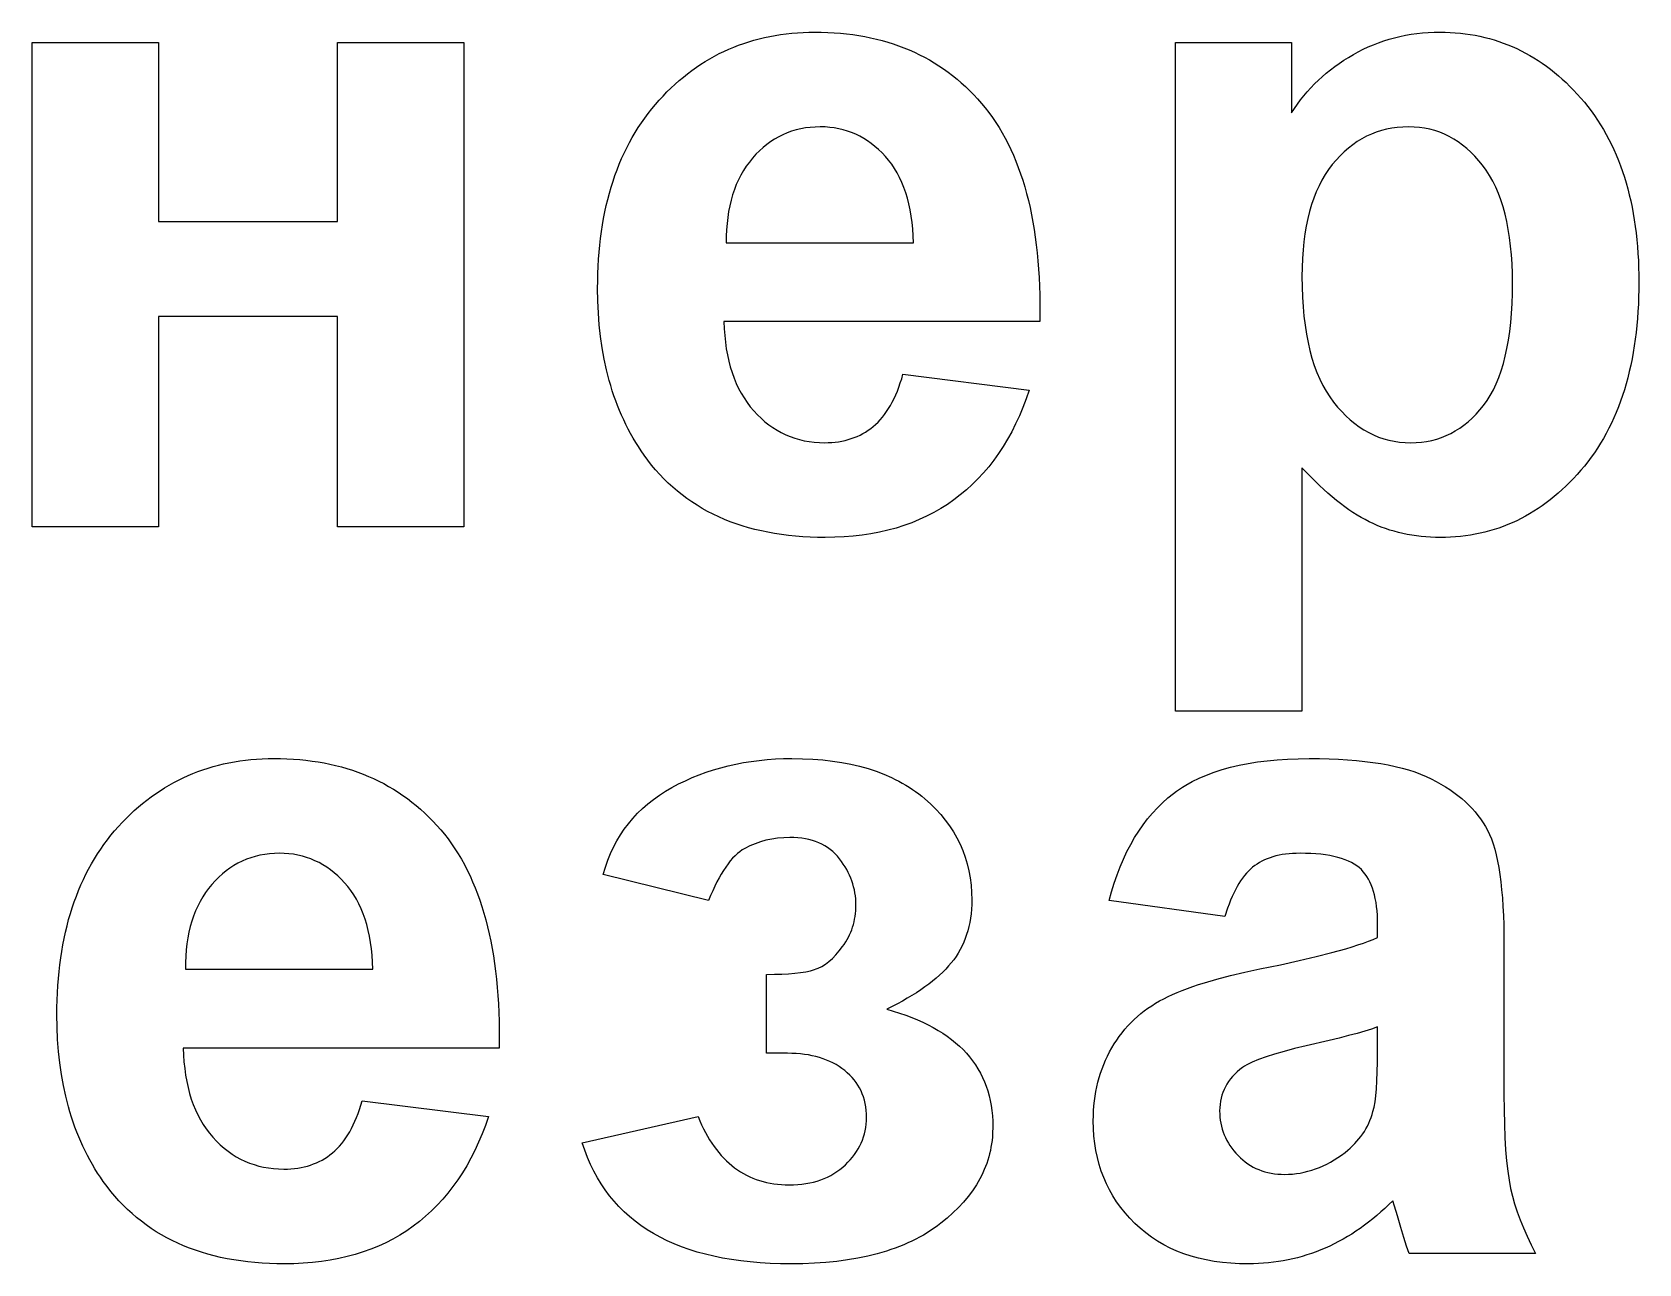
# Model space of a CAD drawing. Header units: metres. Extents: x 0 to 1337, y 0 to 1525.
# Drawn here: x 364.7 to 541.6, y 950.8 to 1086.5 of the extents above; entities that cross this region are included whole.
import ezdxf

# ---------------------------------------------------------------- set-up
doc = ezdxf.new("R2010")
doc.units = ezdxf.units.M
doc.layers.add('Page1', color=7, linetype='CONTINUOUS')

msp = doc.modelspace()

# ---------------------------------------------------------------- linework, layer by layer
at = {"layer": 'Page1'}
for points in [[(460.596069, 1048.789917), (474.509125, 1047.050781), (474.509125, 1047.050781), (474.168884, 1046.07373), (473.804871, 1045.126221), (473.417053, 1044.208374), (473.005493, 1043.320068), (472.570129, 1042.461304), (472.111023, 1041.63208), (471.628113, 1040.83252), (471.121429, 1040.0625), (470.590973, 1039.322144), (470.036743, 1038.611328), (469.45874, 1037.930054), (468.856934, 1037.27832), (468.231384, 1036.65625), (467.582031, 1036.063721), (466.908905, 1035.500854), (466.212006, 1034.967407), (466.212006, 1034.967407), (465.492126, 1034.465088), (464.75, 1033.995117), (463.985657, 1033.557617), (463.199097, 1033.152466), (462.39032, 1032.779785), (461.559326, 1032.439453), (460.706116, 1032.13147), (459.830658, 1031.856079), (458.933014, 1031.612915), (458.013123, 1031.402344), (457.071045, 1031.223999), (456.10672, 1031.078125), (455.120178, 1030.964722), (454.11142, 1030.883667), (453.080444, 1030.835083), (452.027222, 1030.818848), (452.027222, 1030.818848), (451.191681, 1030.827759), (450.369843, 1030.85437), (449.561676, 1030.898682), (448.767212, 1030.960693), (447.98645, 1031.040527), (447.21936, 1031.137939), (446.465973, 1031.253174), (445.726288, 1031.386108), (445.000275, 1031.536865), (444.287964, 1031.7052), (443.589355, 1031.891357), (442.904449, 1032.095215), (442.233215, 1032.316772), (441.575684, 1032.556152), (440.931824, 1032.81311), (440.301697, 1033.087891), (439.685242, 1033.380371), (439.082458, 1033.690674), (438.493408, 1034.018555), (437.91803, 1034.364258), (437.356354, 1034.727661), (436.80835, 1035.108765), (436.274048, 1035.507568), (435.753448, 1035.924194), (435.246552, 1036.358521), (434.753326, 1036.810547), (434.273804, 1037.280273), (433.807983, 1037.767822), (433.355835, 1038.272949), (432.917389, 1038.795898), (432.492645, 1039.336548), (432.081573, 1039.89502), (432.081573, 1039.89502), (431.767273, 1040.352783), (431.462952, 1040.817993), (431.16861, 1041.290649), (430.884216, 1041.770874), (430.609833, 1042.258423), (430.345428, 1042.75354), (430.090973, 1043.256104), (429.846527, 1043.766113), (429.61203, 1044.283569), (429.387543, 1044.808594), (429.173004, 1045.340942), (428.968475, 1045.880859), (428.773895, 1046.428223), (428.589294, 1046.983032), (428.414703, 1047.545288), (428.250061, 1048.115112), (428.095398, 1048.692261), (427.950714, 1049.276978), (427.691284, 1050.46875), (427.471771, 1051.69043), (427.292175, 1052.941895), (427.152496, 1054.223145), (427.052704, 1055.534424), (426.992828, 1056.875488), (426.97287, 1058.24646), (426.97287, 1058.24646), (426.979492, 1059.067871), (426.999359, 1059.878174), (427.03244, 1060.677368), (427.078735, 1061.46521), (427.138306, 1062.241821), (427.21109, 1063.007324), (427.297089, 1063.761597), (427.396332, 1064.504639), (427.50882, 1065.23645), (427.634552, 1065.957153), (427.773499, 1066.666504), (427.925659, 1067.364746), (428.091095, 1068.051758), (428.269714, 1068.727539), (428.461609, 1069.392212), (428.666718, 1070.045532), (428.885071, 1070.687744), (429.116638, 1071.318726), (429.36145, 1071.938477), (429.619507, 1072.546997), (429.890778, 1073.144409), (430.175293, 1073.730591), (430.473053, 1074.305542), (430.784027, 1074.869263), (431.108246, 1075.421753), (431.445679, 1075.963013), (431.796356, 1076.493164), (432.160278, 1077.012085), (432.537415, 1077.519775), (432.927795, 1078.016235), (433.33139, 1078.501465), (433.74823, 1078.975586), (433.74823, 1078.975586), (434.175201, 1079.436768), (434.609131, 1079.883301), (435.050079, 1080.315063), (435.497986, 1080.7323), (435.952881, 1081.134888), (436.414795, 1081.522827), (436.883667, 1081.89624), (437.359558, 1082.254883), (437.842407, 1082.598877), (438.332245, 1082.928345), (438.829071, 1083.243042), (439.332916, 1083.543091), (439.843719, 1083.828613), (440.361511, 1084.099487), (440.886292, 1084.355591), (441.418091, 1084.597168), (441.956848, 1084.824097), (442.502594, 1085.036377), (443.055328, 1085.234009), (443.615051, 1085.416992), (444.181793, 1085.585327), (444.755493, 1085.739136), (445.336182, 1085.878174), (445.923859, 1086.002563), (446.518524, 1086.112427), (447.120178, 1086.20752), (447.728821, 1086.288086), (448.344452, 1086.354004), (448.967072, 1086.405151), (449.59668, 1086.441772), (450.233276, 1086.463745), (450.876862, 1086.471069), (450.876862, 1086.471069), (451.599548, 1086.463379), (452.312622, 1086.44043), (453.016083, 1086.4021), (453.709961, 1086.348511), (454.394226, 1086.279541), (455.068909, 1086.195313), (455.734009, 1086.095703), (456.389496, 1085.980835), (457.03537, 1085.850586), (457.671661, 1085.705078), (458.29837, 1085.544189), (458.915466, 1085.36792), (459.522949, 1085.176514), (460.12085, 1084.969604), (460.709167, 1084.747437), (461.287872, 1084.51001), (461.856995, 1084.257202), (462.416504, 1083.989136), (462.9664, 1083.705688), (463.506714, 1083.406982), (464.037445, 1083.092896), (464.558563, 1082.763428), (465.070068, 1082.418701), (465.572021, 1082.058716), (466.064331, 1081.68335), (466.547058, 1081.292725), (467.020203, 1080.886719), (467.483734, 1080.465332), (467.937683, 1080.028687), (468.382019, 1079.576782), (468.816772, 1079.109497), (469.241913, 1078.626831), (469.241913, 1078.626831), (469.655396, 1078.128418), (470.055145, 1077.61377), (470.441193, 1077.082642), (470.813538, 1076.535278), (471.17215, 1075.97168), (471.517029, 1075.391724), (471.848206, 1074.79541), (472.165649, 1074.182739), (472.46936, 1073.553833), (472.759399, 1072.908691), (473.035675, 1072.247192), (473.298248, 1071.569336), (473.547089, 1070.875122), (473.782227, 1070.164673), (474.003632, 1069.437866), (474.211334, 1068.694824), (474.405304, 1067.935425), (474.585571, 1067.159668), (474.752075, 1066.367676), (474.904907, 1065.559326), (475.044006, 1064.734619), (475.169373, 1063.893677), (475.281036, 1063.036499), (475.378967, 1062.162842), (475.463165, 1061.272949), (475.533661, 1060.366821), (475.590454, 1059.444214), (475.633514, 1058.505371), (475.662842, 1057.550293), (475.678467, 1056.578857), (475.680359, 1055.591064), (475.668518, 1054.587036), (475.668518, 1054.587036), (440.885925, 1054.587036), (440.885925, 1054.587036), (440.91571, 1053.808838), (440.968872, 1053.05249), (441.045349, 1052.317993), (441.145203, 1051.605469), (441.268402, 1050.914917), (441.414978, 1050.246216), (441.584869, 1049.599365), (441.778137, 1048.974487), (441.994751, 1048.37146), (442.234711, 1047.790405), (442.498016, 1047.231201), (442.784698, 1046.693848), (443.094727, 1046.178467), (443.428101, 1045.684937), (443.784821, 1045.213379), (444.164917, 1044.763672), (444.164917, 1044.763672), (444.562683, 1044.338623), (444.972473, 1043.94104), (445.394318, 1043.570801), (445.828186, 1043.228027), (446.274078, 1042.91272), (446.731995, 1042.624756), (447.201935, 1042.364258), (447.683929, 1042.131226), (448.177948, 1041.925537), (448.68399, 1041.747314), (449.202057, 1041.596436), (449.732178, 1041.473022), (450.274292, 1041.377075), (450.828461, 1041.308472), (451.394653, 1041.267334), (451.97287, 1041.253662), (451.97287, 1041.253662), (452.366364, 1041.26062), (452.751923, 1041.281616), (453.129639, 1041.316406), (453.49942, 1041.365234), (453.861359, 1041.427979), (454.215363, 1041.504639), (454.561493, 1041.595215), (454.89975, 1041.699829), (455.230103, 1041.818237), (455.552551, 1041.950684), (455.867126, 1042.097046), (456.173798, 1042.257446), (456.472595, 1042.431641), (456.763489, 1042.619873), (457.046509, 1042.822021), (457.321625, 1043.038086), (457.321625, 1043.038086), (457.588623, 1043.269653), (457.847321, 1043.518311), (458.097717, 1043.784058), (458.339783, 1044.066772), (458.573547, 1044.366577), (458.798981, 1044.68335), (459.016113, 1045.017334), (459.224915, 1045.368286), (459.425415, 1045.736328), (459.617584, 1046.121338), (459.801453, 1046.523438), (459.97702, 1046.942627), (460.144257, 1047.378906), (460.303162, 1047.832153), (460.453766, 1048.30249), (460.596069, 1048.789917)], [(490.619263, 1085.311646), (503.372894, 1085.311646), (503.372894, 1077.585205), (503.372894, 1077.585205), (503.694611, 1078.074097), (504.030304, 1078.551392), (504.379913, 1079.01709), (504.743469, 1079.470947), (505.120972, 1079.913208), (505.51239, 1080.34375), (505.917786, 1080.762695), (506.337097, 1081.169922), (506.770355, 1081.56543), (507.21756, 1081.949341), (507.678711, 1082.321533), (508.153778, 1082.682007), (508.642822, 1083.030884), (509.145782, 1083.368042), (509.662689, 1083.693481), (510.193542, 1084.007324), (510.193542, 1084.007324), (510.734985, 1084.305664), (511.283752, 1084.584717), (511.839783, 1084.844604), (512.403137, 1085.085205), (512.973755, 1085.306519), (513.551636, 1085.508667), (514.136841, 1085.691528), (514.729309, 1085.855103), (515.329102, 1085.999512), (515.936157, 1086.124634), (516.550476, 1086.230469), (517.172119, 1086.317139), (517.801086, 1086.384399), (518.437256, 1086.432617), (519.080811, 1086.461426), (519.731567, 1086.471069), (519.731567, 1086.471069), (520.300659, 1086.463989), (520.864319, 1086.442627), (521.422546, 1086.407227), (521.975403, 1086.357544), (522.522827, 1086.293579), (523.064819, 1086.215576), (523.60144, 1086.123291), (524.132629, 1086.016724), (524.658386, 1085.896118), (525.178772, 1085.76123), (525.693665, 1085.612183), (526.203186, 1085.448853), (526.707336, 1085.271362), (527.206055, 1085.079712), (527.699341, 1084.873901), (528.187195, 1084.653809), (528.669678, 1084.419556), (529.146729, 1084.171143), (529.618347, 1083.908447), (530.084534, 1083.631592), (530.545349, 1083.340576), (531.000732, 1083.035278), (531.450745, 1082.71582), (531.895325, 1082.382202), (532.334473, 1082.034424), (532.768188, 1081.672363), (533.196533, 1081.296143), (533.619446, 1080.905762), (534.036926, 1080.501099), (534.449036, 1080.082275), (534.855652, 1079.649292), (535.256958, 1079.202026), (535.256958, 1079.202026), (535.649292, 1078.742188), (536.029114, 1078.271118), (536.396545, 1077.788818), (536.751526, 1077.29541), (537.093994, 1076.790771), (537.424072, 1076.275024), (537.741638, 1075.748169), (538.046814, 1075.210083), (538.339478, 1074.660767), (538.61969, 1074.100342), (538.887512, 1073.528687), (539.142822, 1072.945923), (539.385681, 1072.351929), (539.616089, 1071.746826), (539.834045, 1071.130493), (540.039551, 1070.503052), (540.232605, 1069.86438), (540.413208, 1069.214478), (540.581299, 1068.553467), (540.737, 1067.881348), (540.880249, 1067.197998), (541.010986, 1066.50354), (541.129333, 1065.797852), (541.235229, 1065.080933), (541.328613, 1064.352905), (541.409546, 1063.61377), (541.478088, 1062.863403), (541.534119, 1062.101807), (541.577698, 1061.329102), (541.608826, 1060.545166), (541.627502, 1059.750122), (541.633728, 1058.943848), (541.633728, 1058.943848), (541.627502, 1058.116333), (541.608765, 1057.300415), (541.577576, 1056.496094), (541.533875, 1055.703369), (541.477722, 1054.922241), (541.409119, 1054.152588), (541.327942, 1053.394653), (541.234375, 1052.648315), (541.128235, 1051.913574), (541.009705, 1051.19043), (540.878662, 1050.478882), (540.735107, 1049.778809), (540.579102, 1049.090454), (540.410583, 1048.413696), (540.229614, 1047.748535), (540.036133, 1047.094971), (539.8302, 1046.453003), (539.611816, 1045.82251), (539.380859, 1045.203735), (539.137512, 1044.596558), (538.881653, 1044.000977), (538.613281, 1043.416992), (538.332458, 1042.844604), (538.039124, 1042.283691), (537.733337, 1041.734497), (537.4151, 1041.196899), (537.084351, 1040.670898), (536.741089, 1040.156494), (536.385376, 1039.653687), (536.017212, 1039.162354), (535.636536, 1038.682739), (535.243347, 1038.214722), (535.243347, 1038.214722), (534.841309, 1037.759766), (534.434021, 1037.319092), (534.021484, 1036.893066), (533.603638, 1036.481323), (533.180542, 1036.084106), (532.752197, 1035.701294), (532.318604, 1035.333008), (531.879761, 1034.979004), (531.435608, 1034.639648), (530.986206, 1034.314575), (530.531555, 1034.004028), (530.071594, 1033.707886), (529.606445, 1033.42627), (529.135986, 1033.158936), (528.660217, 1032.90625), (528.17926, 1032.667847), (527.693054, 1032.44397), (527.201538, 1032.234497), (526.704773, 1032.039551), (526.202698, 1031.858887), (525.695435, 1031.692871), (525.182861, 1031.541138), (524.665039, 1031.403931), (524.141968, 1031.281128), (523.613586, 1031.172852), (523.080017, 1031.078857), (522.541138, 1030.999512), (521.997009, 1030.934448), (521.447571, 1030.883911), (520.892944, 1030.847778), (520.333008, 1030.826172), (519.767822, 1030.818848), (519.767822, 1030.818848), (519.229797, 1030.825684), (518.698181, 1030.845947), (518.172974, 1030.879883), (517.654175, 1030.927246), (517.141785, 1030.988281), (516.635803, 1031.062866), (516.13623, 1031.150879), (515.643005, 1031.252563), (515.15625, 1031.367676), (514.675903, 1031.49646), (514.201904, 1031.638794), (513.734375, 1031.794556), (513.273193, 1031.963989), (512.81842, 1032.146973), (512.370056, 1032.343506), (511.928131, 1032.553467), (511.928131, 1032.553467), (511.487915, 1032.779907), (511.044769, 1033.025757), (510.598694, 1033.290771), (510.149658, 1033.575073), (509.697693, 1033.878662), (509.242798, 1034.201538), (508.784973, 1034.543701), (508.324188, 1034.905151), (507.860474, 1035.285889), (507.393829, 1035.685913), (506.924255, 1036.105225), (506.451752, 1036.543823), (505.976288, 1037.001709), (505.497894, 1037.478882), (504.532288, 1038.490967), (504.532288, 1038.490967), (504.532288, 1011.688477), (490.619263, 1011.688477), (490.619263, 1011.688477), (490.619263, 1085.311646)], [(364.700409, 1085.311646), (378.613464, 1085.311646), (378.613464, 1065.601563), (398.323608, 1065.601563), (398.323608, 1085.311646), (412.236664, 1085.311646), (412.236664, 1031.978271), (398.323608, 1031.978271), (398.323608, 1055.166748), (378.613464, 1055.166748), (378.613464, 1031.978271), (364.700409, 1031.978271), (364.700409, 1031.978271), (364.700409, 1085.311646)], [(461.755493, 1063.282715), (461.72641, 1064.052246), (461.675446, 1064.79834), (461.60257, 1065.520996), (461.507813, 1066.220215), (461.391144, 1066.896118), (461.252563, 1067.548584), (461.092072, 1068.17749), (460.909698, 1068.783081), (460.705414, 1069.365234), (460.479248, 1069.92395), (460.23114, 1070.459351), (459.961151, 1070.971191), (459.669281, 1071.459595), (459.355469, 1071.924683), (459.019775, 1072.366333), (458.662201, 1072.784424), (458.662201, 1072.784424), (458.288666, 1073.178223), (457.905212, 1073.546631), (457.51181, 1073.889526), (457.108459, 1074.207153), (456.69519, 1074.499268), (456.271942, 1074.765991), (455.838776, 1075.007446), (455.39566, 1075.223389), (454.942596, 1075.413818), (454.479614, 1075.578979), (454.006653, 1075.71875), (453.523773, 1075.833008), (453.030945, 1075.921997), (452.528168, 1075.985474), (452.015472, 1076.02356), (451.492798, 1076.036255), (451.492798, 1076.036255), (450.935059, 1076.022827), (450.389587, 1075.982666), (449.856323, 1075.915649), (449.335327, 1075.821777), (448.826538, 1075.70105), (448.330017, 1075.553467), (447.845734, 1075.37915), (447.373688, 1075.178101), (446.91391, 1074.950073), (446.466339, 1074.695313), (446.031036, 1074.413696), (445.607971, 1074.105225), (445.197144, 1073.77002), (444.798553, 1073.407959), (444.412201, 1073.019043), (444.038086, 1072.603271), (444.038086, 1072.603271), (443.680725, 1072.164551), (443.346863, 1071.706665), (443.036499, 1071.229614), (442.749603, 1070.733398), (442.486206, 1070.218018), (442.246307, 1069.68335), (442.029907, 1069.129639), (441.837006, 1068.556641), (441.667603, 1067.964478), (441.521667, 1067.353271), (441.399261, 1066.722778), (441.300323, 1066.07312), (441.224884, 1065.404297), (441.172943, 1064.716187), (441.144501, 1064.009033), (441.139557, 1063.282715), (441.139557, 1063.282715), (461.755493, 1063.282715)], [(504.532288, 1059.559814), (504.545929, 1058.408203), (504.586792, 1057.2948), (504.654907, 1056.219727), (504.750244, 1055.182861), (504.872864, 1054.184204), (505.022705, 1053.223877), (505.199799, 1052.301758), (505.404144, 1051.417847), (505.635712, 1050.572266), (505.894531, 1049.764893), (506.180603, 1048.995728), (506.493927, 1048.264771), (506.834473, 1047.572144), (507.202271, 1046.917847), (507.597321, 1046.301636), (508.019623, 1045.723755), (508.019623, 1045.723755), (508.461487, 1045.182495), (508.915222, 1044.676147), (509.380859, 1044.20459), (509.858398, 1043.768066), (510.347809, 1043.366455), (510.849091, 1042.999756), (511.362305, 1042.668091), (511.88736, 1042.371216), (512.424316, 1042.109253), (512.973206, 1041.882324), (513.533936, 1041.690186), (514.106567, 1041.533081), (514.691101, 1041.410889), (515.287537, 1041.323486), (515.895813, 1041.271118), (516.515991, 1041.253662), (516.515991, 1041.253662), (517.112, 1041.269775), (517.695313, 1041.317871), (518.26593, 1041.398071), (518.823792, 1041.510376), (519.369019, 1041.654785), (519.901489, 1041.831299), (520.421265, 1042.039917), (520.928345, 1042.28064), (521.422729, 1042.553467), (521.904419, 1042.858276), (522.373413, 1043.19519), (522.829712, 1043.564331), (523.273254, 1043.965454), (523.704163, 1044.398682), (524.122314, 1044.864014), (524.527771, 1045.36145), (524.527771, 1045.36145), (524.914429, 1045.895386), (525.276123, 1046.470459), (525.612854, 1047.086426), (525.924683, 1047.743408), (526.211548, 1048.441406), (526.47345, 1049.18042), (526.710449, 1049.960449), (526.922485, 1050.781494), (527.109558, 1051.643555), (527.271729, 1052.546631), (527.408875, 1053.490723), (527.521179, 1054.475708), (527.608459, 1055.501831), (527.670837, 1056.56897), (527.708252, 1057.677002), (527.720703, 1058.826172), (527.720703, 1058.826172), (527.707825, 1059.901123), (527.66925, 1060.940918), (527.60498, 1061.945557), (527.514893, 1062.914917), (527.39917, 1063.849121), (527.25769, 1064.748169), (527.090515, 1065.611938), (526.897583, 1066.440552), (526.678894, 1067.233887), (526.43457, 1067.992065), (526.164429, 1068.714966), (525.868652, 1069.40271), (525.547119, 1070.055298), (525.199829, 1070.672607), (524.826843, 1071.254761), (524.428162, 1071.801636), (524.428162, 1071.801636), (524.010437, 1072.314453), (523.580444, 1072.794189), (523.138184, 1073.240845), (522.683655, 1073.654297), (522.216797, 1074.03479), (521.737732, 1074.382202), (521.246338, 1074.696411), (520.742676, 1074.977661), (520.226746, 1075.225708), (519.698547, 1075.440796), (519.15802, 1075.622803), (518.605286, 1075.771606), (518.040222, 1075.887451), (517.462891, 1075.970093), (516.873291, 1076.019775), (516.271423, 1076.036255), (516.271423, 1076.036255), (515.646301, 1076.02002), (515.034607, 1075.971313), (514.436218, 1075.890137), (513.851257, 1075.776489), (513.279663, 1075.630249), (512.721436, 1075.45166), (512.176575, 1075.240479), (511.645081, 1074.996826), (511.126953, 1074.720825), (510.622223, 1074.412231), (510.130859, 1074.071167), (509.652893, 1073.697632), (509.188263, 1073.291626), (508.73703, 1072.853149), (508.299164, 1072.38208), (507.874695, 1071.878662), (507.874695, 1071.878662), (507.46994, 1071.343384), (507.091309, 1070.776733), (506.7388, 1070.178833), (506.412384, 1069.549683), (506.112091, 1068.88916), (505.837921, 1068.19751), (505.589844, 1067.474487), (505.367889, 1066.720215), (505.172058, 1065.93457), (505.002319, 1065.117798), (504.858704, 1064.269653), (504.741211, 1063.390259), (504.649811, 1062.479492), (504.584534, 1061.537598), (504.545349, 1060.564331), (504.532288, 1059.559814)], [(401.048248, 968.789917), (414.961273, 967.050781), (414.961273, 967.050781), (414.621033, 966.07373), (414.257019, 965.126221), (413.869232, 964.208313), (413.457672, 963.320007), (413.022308, 962.461304), (412.563202, 961.632141), (412.080292, 960.832581), (411.573608, 960.062561), (411.043152, 959.322144), (410.488922, 958.611267), (409.910889, 957.930054), (409.309113, 957.278381), (408.683533, 956.65625), (408.03421, 956.063721), (407.361084, 955.500793), (406.664185, 954.967468), (406.664185, 954.967468), (405.944275, 954.465088), (405.202179, 953.995117), (404.437836, 953.557556), (403.651276, 953.152466), (402.842499, 952.779724), (402.011505, 952.439392), (401.158295, 952.131531), (400.282837, 951.856018), (399.385193, 951.612976), (398.465302, 951.402283), (397.523193, 951.223999), (396.558899, 951.078186), (395.572357, 950.964722), (394.563599, 950.883728), (393.532593, 950.835083), (392.479401, 950.818909), (392.479401, 950.818909), (391.64386, 950.827759), (390.822021, 950.85437), (390.013855, 950.898682), (389.219391, 950.960693), (388.438599, 951.040466), (387.671539, 951.138), (386.918152, 951.253174), (386.178467, 951.386169), (385.452454, 951.536804), (384.740143, 951.7052), (384.041534, 951.891357), (383.356598, 952.095215), (382.685394, 952.316772), (382.027863, 952.556091), (381.384003, 952.813171), (380.753845, 953.087891), (380.13739, 953.380432), (379.534637, 953.690613), (378.945587, 954.018555), (378.370209, 954.364258), (377.808502, 954.727661), (377.260529, 955.108765), (376.726227, 955.507629), (376.205627, 955.924194), (375.69873, 956.358521), (375.205505, 956.810547), (374.725983, 957.280273), (374.260132, 957.767761), (373.808014, 958.27301), (373.369568, 958.795898), (372.944824, 959.336609), (372.533752, 959.894958), (372.533752, 959.894958), (372.219452, 960.352722), (371.915131, 960.817993), (371.620758, 961.290649), (371.336395, 961.770813), (371.062012, 962.258484), (370.797607, 962.75354), (370.543152, 963.256104), (370.298706, 963.766113), (370.064209, 964.28363), (369.839722, 964.808594), (369.625183, 965.341003), (369.420654, 965.880859), (369.226074, 966.428223), (369.041473, 966.983032), (368.866852, 967.545349), (368.70224, 968.115112), (368.547577, 968.692322), (368.402893, 969.276978), (368.143463, 970.46875), (367.92395, 971.690369), (367.744354, 972.941833), (367.604645, 974.223206), (367.504883, 975.534424), (367.445007, 976.875488), (367.425049, 978.246399), (367.425049, 978.246399), (367.431671, 979.067932), (367.451508, 979.878235), (367.484619, 980.677307), (367.530914, 981.46521), (367.590454, 982.241882), (367.663239, 983.007324), (367.749268, 983.761597), (367.848511, 984.504639), (367.960999, 985.23645), (368.0867, 985.957092), (368.225647, 986.666565), (368.377838, 987.364746), (368.543243, 988.051758), (368.721893, 988.7276), (368.913788, 989.392151), (369.118896, 990.045593), (369.33725, 990.687744), (369.568817, 991.318726), (369.813629, 991.938477), (370.071686, 992.547058), (370.342957, 993.144409), (370.627472, 993.73053), (370.925232, 994.305481), (371.236206, 994.869202), (371.560394, 995.421753), (371.897858, 995.963074), (372.248535, 996.493164), (372.612427, 997.012085), (372.989594, 997.519775), (373.379974, 998.016235), (373.783569, 998.501526), (374.200409, 998.975586), (374.200409, 998.975586), (374.62738, 999.436768), (375.06131, 999.88324), (375.502258, 1000.315125), (375.950165, 1000.732361), (376.40506, 1001.134949), (376.866974, 1001.522888), (377.335846, 1001.896179), (377.811707, 1002.254883), (378.294586, 1002.598877), (378.784424, 1002.928284), (379.28125, 1003.243042), (379.785095, 1003.543152), (380.295898, 1003.828613), (380.81369, 1004.099426), (381.33847, 1004.355652), (381.870239, 1004.597229), (382.409027, 1004.824097), (382.954773, 1005.036377), (383.507507, 1005.234009), (384.06723, 1005.416992), (384.633942, 1005.585388), (385.207642, 1005.739075), (385.788361, 1005.878174), (386.376038, 1006.002625), (386.970703, 1006.112427), (387.572357, 1006.207581), (388.181, 1006.288086), (388.796631, 1006.353943), (389.41925, 1006.405212), (390.048859, 1006.441772), (390.685455, 1006.463745), (391.329041, 1006.471069), (391.329041, 1006.471069), (392.051697, 1006.463379), (392.764771, 1006.44043), (393.468262, 1006.4021), (394.16214, 1006.348511), (394.846405, 1006.279541), (395.521088, 1006.195313), (396.186188, 1006.095703), (396.841675, 1005.980774), (397.487549, 1005.850586), (398.12384, 1005.705017), (398.750549, 1005.544189), (399.367645, 1005.367981), (399.975128, 1005.176453), (400.573029, 1004.969666), (401.161346, 1004.747498), (401.740051, 1004.51001), (402.309143, 1004.257202), (402.868652, 1003.989136), (403.418579, 1003.705688), (403.958893, 1003.406921), (404.489624, 1003.092834), (405.010742, 1002.763428), (405.522247, 1002.418762), (406.02417, 1002.058716), (406.51651, 1001.68335), (406.999237, 1001.292664), (407.472382, 1000.886658), (407.935913, 1000.465332), (408.389862, 1000.028687), (408.834198, 999.576721), (409.268921, 999.109436), (409.694092, 998.626892), (409.694092, 998.626892), (410.107574, 998.128418), (410.507324, 997.613708), (410.893372, 997.082703), (411.265717, 996.535339), (411.624329, 995.97168), (411.969208, 995.391663), (412.300385, 994.79541), (412.617828, 994.1828), (412.921539, 993.553894), (413.211548, 992.908691), (413.487854, 992.247131), (413.750427, 991.569275), (413.999268, 990.875122), (414.234406, 990.164673), (414.455811, 989.437866), (414.663513, 988.694824), (414.857483, 987.935425), (415.03772, 987.159668), (415.204254, 986.367676), (415.357086, 985.559326), (415.496185, 984.73468), (415.621552, 983.893738), (415.733215, 983.036438), (415.831146, 982.162842), (415.915344, 981.272949), (415.98584, 980.36676), (416.042633, 979.444275), (416.085693, 978.505432), (416.115021, 977.550293), (416.130646, 976.578857), (416.132538, 975.591064), (416.120697, 974.587036), (416.120697, 974.587036), (381.338104, 974.587036), (381.338104, 974.587036), (381.367889, 973.808777), (381.421021, 973.05249), (381.497528, 972.318054), (381.597382, 971.60553), (381.720581, 970.914917), (381.867126, 970.246216), (382.037048, 969.599365), (382.230316, 968.974487), (382.44693, 968.37146), (382.68689, 967.790344), (382.950195, 967.23114), (383.236877, 966.693848), (383.546906, 966.178406), (383.88028, 965.684937), (384.237, 965.213318), (384.617096, 964.763611), (384.617096, 964.763611), (385.014862, 964.338623), (385.424652, 963.940979), (385.846497, 963.570801), (386.280365, 963.228027), (386.726257, 962.912659), (387.184174, 962.624756), (387.654114, 962.364258), (388.136108, 962.131165), (388.630127, 961.925476), (389.136169, 961.747253), (389.654236, 961.596436), (390.184326, 961.473022), (390.726471, 961.377075), (391.28064, 961.308533), (391.846832, 961.267395), (392.425049, 961.253662), (392.425049, 961.253662), (392.818542, 961.26062), (393.204102, 961.281555), (393.581818, 961.316406), (393.951599, 961.365173), (394.313507, 961.427917), (394.667542, 961.504639), (395.013672, 961.595215), (395.351898, 961.699768), (395.682251, 961.818298), (396.00473, 961.950745), (396.319305, 962.097107), (396.625977, 962.257385), (396.924774, 962.431702), (397.215668, 962.619873), (397.498657, 962.822021), (397.773773, 963.038086), (397.773773, 963.038086), (398.040802, 963.269653), (398.2995, 963.518311), (398.549896, 963.783997), (398.791962, 964.066711), (399.025726, 964.366516), (399.25116, 964.683411), (399.468292, 965.017273), (399.677094, 965.368286), (399.877594, 965.736267), (400.069763, 966.121338), (400.253632, 966.523499), (400.429199, 966.942627), (400.596436, 967.378906), (400.755341, 967.832153), (400.905945, 968.30249), (401.048248, 968.789917)], [(445.564178, 974.007324), (445.564178, 982.702942), (445.564178, 982.702942), (446.441193, 982.71106), (447.256042, 982.735474), (448.008789, 982.776184), (448.699371, 982.83313), (449.32785, 982.906372), (449.894165, 982.995911), (450.398376, 983.101685), (450.840454, 983.223755), (450.840454, 983.223755), (451.045258, 983.294739), (451.248688, 983.377258), (451.651428, 983.577332), (452.048645, 983.823975), (452.440308, 984.117126), (452.826477, 984.456848), (453.207123, 984.843201), (453.582245, 985.276062), (453.951874, 985.755493), (453.951874, 985.755493), (454.129547, 986.009094), (454.295776, 986.267151), (454.450562, 986.529602), (454.593842, 986.79657), (454.725677, 987.067993), (454.846069, 987.343872), (454.954956, 987.624207), (455.052399, 987.908997), (455.138397, 988.198303), (455.212921, 988.492004), (455.27597, 988.790161), (455.327545, 989.092773), (455.367676, 989.399841), (455.396332, 989.711426), (455.413513, 990.027405), (455.41925, 990.3479), (455.41925, 990.3479), (455.41217, 990.69043), (455.390869, 991.029785), (455.355408, 991.365845), (455.305756, 991.698669), (455.241913, 992.028198), (455.163879, 992.354492), (455.071655, 992.677551), (454.96524, 992.997314), (454.844635, 993.313843), (454.709839, 993.627136), (454.560852, 993.937195), (454.397675, 994.243958), (454.220337, 994.547424), (454.028778, 994.847717), (453.823059, 995.144714), (453.603149, 995.438477), (453.603149, 995.438477), (453.368988, 995.721436), (453.120575, 995.986206), (452.85791, 996.232666), (452.580994, 996.460876), (452.289825, 996.670837), (451.984375, 996.862549), (451.664673, 997.036011), (451.330719, 997.191162), (450.982483, 997.328125), (450.620026, 997.446777), (450.243286, 997.54718), (449.852295, 997.629333), (449.447021, 997.693237), (449.027527, 997.738892), (448.59375, 997.766296), (448.145721, 997.775391), (448.145721, 997.775391), (447.459717, 997.756531), (446.792114, 997.699829), (446.142914, 997.605347), (445.512115, 997.473083), (444.899689, 997.30304), (444.305695, 997.095215), (443.730103, 996.849609), (443.172882, 996.566162), (443.172882, 996.566162), (442.900421, 996.402039), (442.631104, 996.211853), (442.364868, 995.995667), (442.101776, 995.753479), (441.841797, 995.485352), (441.5849, 995.191162), (441.331146, 994.870911), (441.080475, 994.524719), (440.832947, 994.152527), (440.588531, 993.754333), (440.347229, 993.330078), (440.109009, 992.879883), (439.873932, 992.403625), (439.641968, 991.901367), (439.413116, 991.373169), (439.187378, 990.818909), (439.187378, 990.818909), (427.59317, 993.717468), (427.59317, 993.717468), (427.829712, 994.502075), (428.097717, 995.261841), (428.397247, 995.996643), (428.728241, 996.706604), (429.090729, 997.391602), (429.484741, 998.051697), (429.910217, 998.68689), (430.367188, 999.29718), (430.855621, 999.882507), (431.37558, 1000.442993), (431.927032, 1000.978516), (432.509949, 1001.489197), (433.124359, 1001.974915), (433.770294, 1002.43573), (434.447693, 1002.871643), (435.156586, 1003.282654), (435.156586, 1003.282654), (435.887543, 1003.668762), (436.631195, 1004.029968), (437.387482, 1004.366211), (438.156464, 1004.677612), (438.93811, 1004.96405), (439.732422, 1005.225586), (440.539368, 1005.462219), (441.359009, 1005.67395), (442.191315, 1005.860779), (443.036316, 1006.022705), (443.893951, 1006.159729), (444.764252, 1006.27179), (445.647217, 1006.358948), (446.542877, 1006.421265), (447.451172, 1006.458618), (448.372162, 1006.471069), (448.372162, 1006.471069), (449.535339, 1006.453735), (450.665253, 1006.401794), (451.761902, 1006.315186), (452.825287, 1006.19397), (453.855408, 1006.038086), (454.852295, 1005.847534), (455.815887, 1005.622375), (456.746246, 1005.36261), (457.643341, 1005.068176), (458.507172, 1004.739075), (459.337738, 1004.375366), (459.74057, 1004.180542), (460.135071, 1003.97699), (460.52124, 1003.764832), (460.899109, 1003.544006), (461.268677, 1003.314514), (461.629913, 1003.076355), (461.982849, 1002.82959), (462.327454, 1002.574097), (462.663727, 1002.309998), (462.99173, 1002.03717), (462.99173, 1002.03717), (463.619141, 1001.474121), (464.206055, 1000.89325), (464.752502, 1000.294739), (465.258484, 999.678467), (465.723969, 999.044434), (466.148987, 998.3927), (466.533539, 997.723267), (466.877594, 997.036072), (467.181183, 996.331116), (467.444275, 995.608521), (467.666901, 994.868164), (467.84906, 994.110046), (467.990723, 993.334229), (468.091919, 992.54071), (468.152649, 991.729431), (468.172882, 990.900391), (468.172882, 990.900391), (468.164063, 990.382935), (468.137634, 989.876709), (468.093597, 989.381775), (468.031921, 988.89801), (467.952637, 988.425598), (467.855713, 987.964355), (467.74118, 987.514404), (467.609009, 987.075684), (467.459259, 986.648254), (467.29184, 986.231995), (467.106842, 985.827087), (466.904205, 985.43335), (466.683929, 985.050903), (466.446075, 984.679688), (466.190552, 984.319763), (465.91745, 983.971069), (465.91745, 983.971069), (465.625366, 983.629456), (465.312958, 983.29071), (464.980255, 982.954895), (464.627258, 982.622009), (464.253937, 982.291992), (463.860291, 981.964844), (463.44635, 981.640686), (463.012115, 981.319336), (462.557526, 981.000916), (462.082672, 980.685425), (461.587494, 980.372803), (461.071991, 980.06311), (460.536194, 979.756287), (459.980103, 979.452393), (459.403656, 979.151428), (458.806946, 978.853333), (458.806946, 978.853333), (459.529053, 978.647583), (460.228058, 978.429016), (460.9039, 978.19751), (461.55661, 977.953186), (462.186157, 977.695923), (462.792603, 977.425842), (463.375885, 977.142822), (463.936005, 976.846985), (464.473022, 976.538208), (464.986877, 976.216614), (465.4776, 975.88208), (465.94519, 975.534729), (466.389618, 975.174438), (466.810944, 974.80127), (467.209106, 974.415283), (467.584106, 974.016357), (467.584106, 974.016357), (467.936218, 973.604797), (468.265594, 973.180786), (468.572235, 972.744263), (468.856201, 972.295349), (469.117432, 971.833923), (469.355927, 971.360107), (469.571747, 970.873779), (469.764832, 970.375061), (469.935181, 969.863831), (470.082825, 969.340149), (470.207764, 968.804077), (470.309998, 968.255493), (470.389496, 967.694458), (470.446289, 967.120972), (470.480377, 966.535034), (470.49173, 965.936646), (470.49173, 965.936646), (470.46933, 965.170044), (470.441315, 964.791809), (470.40213, 964.41687), (470.351746, 964.045349), (470.290161, 963.677185), (470.217346, 963.312378), (470.133362, 962.950928), (470.038177, 962.592834), (469.931793, 962.238098), (469.814209, 961.886719), (469.685425, 961.538696), (469.545441, 961.194092), (469.394257, 960.852783), (469.231873, 960.514893), (469.058289, 960.180298), (468.873535, 959.849121), (468.677551, 959.52124), (468.251984, 958.875671), (467.781647, 958.24353), (467.26651, 957.624817), (466.706573, 957.019592), (466.101868, 956.427734), (465.452332, 955.849365), (464.758026, 955.284485), (464.758026, 955.284485), (464.394745, 955.009705), (464.021637, 954.743713), (463.638702, 954.48645), (463.245911, 954.237854), (462.843292, 953.997986), (462.430847, 953.766846), (462.008545, 953.544495), (461.576416, 953.330811), (461.13446, 953.125793), (460.682648, 952.929565), (460.221008, 952.742065), (459.749542, 952.563232), (459.268219, 952.393188), (458.777069, 952.231812), (457.765259, 951.935303), (456.714111, 951.673645), (455.623627, 951.446838), (454.493774, 951.255005), (453.324615, 951.097961), (452.116058, 950.975891), (450.868195, 950.888672), (449.580963, 950.836365), (448.254395, 950.818909), (448.254395, 950.818909), (447.095062, 950.831909), (445.964172, 950.870972), (444.861786, 950.936096), (443.787842, 951.027222), (442.74234, 951.144409), (441.725342, 951.287659), (440.736786, 951.456909), (439.776703, 951.652222), (438.845093, 951.873596), (437.941925, 952.120972), (437.067261, 952.394409), (436.221039, 952.693909), (435.403259, 953.019409), (434.613983, 953.370972), (433.853149, 953.748596), (433.120789, 954.152222), (432.416901, 954.581909), (431.741486, 955.037659), (431.094513, 955.519409), (430.476013, 956.027222), (429.885986, 956.561096), (429.324402, 957.120972), (428.791321, 957.706909), (428.286682, 958.318909), (427.810486, 958.956909), (427.362793, 959.620972), (426.943542, 960.311096), (426.552765, 961.027222), (426.19046, 961.769409), (425.856628, 962.537659), (425.551239, 963.331909), (425.274323, 964.152222), (425.274323, 964.152222), (438.027954, 967.050781), (438.027954, 967.050781), (438.221466, 966.587097), (438.42276, 966.138184), (438.631775, 965.703979), (438.848541, 965.284485), (439.073059, 964.8797), (439.305328, 964.489624), (439.545349, 964.114319), (439.793121, 963.753662), (440.048645, 963.407776), (440.31192, 963.076599), (440.582916, 962.760132), (440.861694, 962.458374), (441.148193, 962.171387), (441.442444, 961.899048), (441.744476, 961.641479), (442.05423, 961.398621), (442.371735, 961.170471), (442.696991, 960.957031), (443.029999, 960.758301), (443.370728, 960.574341), (443.719238, 960.405029), (444.0755, 960.250488), (444.439484, 960.110657), (444.811249, 959.985535), (445.190735, 959.875183), (445.577972, 959.77948), (445.972992, 959.698547), (446.375732, 959.632324), (446.786224, 959.580811), (447.204468, 959.544006), (447.630432, 959.521912), (448.064178, 959.514526), (448.064178, 959.514526), (448.541626, 959.523193), (449.006989, 959.549072), (449.460297, 959.592224), (449.90155, 959.652649), (450.330719, 959.730408), (450.747833, 959.825317), (451.152863, 959.937561), (451.545837, 960.067078), (451.926758, 960.213867), (452.295593, 960.377869), (452.652374, 960.559204), (452.997101, 960.757751), (453.329742, 960.973572), (453.65033, 961.206665), (453.958862, 961.457031), (454.25531, 961.72467), (454.25531, 961.72467), (454.536652, 962.004028), (454.799835, 962.289368), (455.044891, 962.580872), (455.27179, 962.878479), (455.48053, 963.182129), (455.671112, 963.491821), (455.843536, 963.807678), (455.997833, 964.129578), (456.133972, 964.457581), (456.251953, 964.791687), (456.351776, 965.131836), (456.433472, 965.478088), (456.497009, 965.830444), (456.542389, 966.188843), (456.569611, 966.553345), (456.578674, 966.92395), (456.578674, 966.92395), (456.569305, 967.330627), (456.541168, 967.726318), (456.494293, 968.111023), (456.42865, 968.484741), (456.344269, 968.847534), (456.241119, 969.199341), (456.119232, 969.540222), (455.978577, 969.870056), (455.819183, 970.188965), (455.641022, 970.496887), (455.444122, 970.793884), (455.228485, 971.079895), (454.994049, 971.354919), (454.740906, 971.618958), (454.468994, 971.87207), (454.178314, 972.114197), (454.178314, 972.114197), (453.872467, 972.343445), (453.555023, 972.557861), (453.225952, 972.757568), (452.885284, 972.942444), (452.53302, 973.112488), (452.169159, 973.267822), (451.793671, 973.408325), (451.406586, 973.533997), (451.007874, 973.644958), (450.597595, 973.741089), (450.17569, 973.822449), (449.742188, 973.888977), (449.297058, 973.940735), (448.840332, 973.977722), (448.372009, 973.999878), (447.89209, 974.007324), (447.89209, 974.007324), (445.564178, 974.007324)], [(496.051147, 989.079773), (483.297516, 990.818909), (483.297516, 990.818909), (483.567261, 991.800232), (483.860168, 992.749146), (484.17627, 993.66571), (484.515533, 994.549927), (484.87796, 995.401733), (485.26358, 996.221191), (485.672394, 997.00824), (486.10437, 997.762939), (486.559509, 998.485291), (487.037811, 999.175232), (487.539307, 999.832825), (488.063995, 1000.458008), (488.611847, 1001.050781), (489.182861, 1001.611267), (489.777069, 1002.139343), (490.39444, 1002.63501), (490.39444, 1002.63501), (490.713684, 1002.871033), (491.04248, 1003.099548), (491.380829, 1003.320557), (491.728729, 1003.534119), (492.453125, 1003.93866), (493.215729, 1004.313293), (494.016479, 1004.657959), (494.855408, 1004.972595), (495.732544, 1005.257324), (496.647827, 1005.512024), (497.601318, 1005.736816), (498.592957, 1005.931641), (499.622803, 1006.096436), (500.690796, 1006.231323), (501.796997, 1006.336182), (502.941345, 1006.411133), (504.123901, 1006.456055), (505.344635, 1006.471069), (505.344635, 1006.471069), (506.453217, 1006.462341), (507.525879, 1006.436157), (508.562592, 1006.392578), (509.563385, 1006.331543), (510.528198, 1006.252991), (511.457062, 1006.157104), (512.349976, 1006.043701), (513.206909, 1005.912842), (514.027954, 1005.764587), (514.813049, 1005.598877), (515.562134, 1005.41571), (516.27533, 1005.215149), (516.952576, 1004.99707), (517.593811, 1004.761597), (518.199158, 1004.508667), (518.768555, 1004.238281), (518.768555, 1004.238281), (519.309753, 1003.954468), (519.830505, 1003.661255), (520.330872, 1003.358643), (520.810852, 1003.04657), (521.270386, 1002.725159), (521.709473, 1002.394287), (522.128174, 1002.054016), (522.526489, 1001.704285), (522.904358, 1001.345215), (523.26178, 1000.976685), (523.598816, 1000.598755), (523.915466, 1000.211426), (524.21167, 999.814697), (524.487427, 999.408508), (524.742798, 998.992981), (524.977783, 998.567993), (524.977783, 998.567993), (525.195496, 998.115845), (525.39917, 997.618835), (525.588806, 997.076843), (525.764404, 996.490051), (525.925964, 995.858276), (526.073425, 995.181641), (526.206909, 994.460083), (526.326294, 993.693665), (526.431641, 992.882324), (526.522949, 992.026062), (526.60022, 991.124939), (526.663391, 990.178894), (526.712585, 989.187927), (526.747681, 988.1521), (526.768738, 987.07135), (526.775757, 985.945679), (526.775757, 985.945679), (526.775757, 969.487366), (526.775757, 969.487366), (526.787231, 967.789917), (526.821655, 966.20752), (526.878967, 964.740234), (526.959229, 963.387939), (527.062378, 962.150757), (527.188477, 961.028625), (527.337524, 960.021606), (527.50946, 959.129578), (527.50946, 959.129578), (527.71283, 958.287659), (527.956177, 957.430908), (528.23938, 956.559326), (528.562439, 955.672852), (528.925476, 954.771484), (529.32843, 953.855286), (529.771301, 952.924255), (530.254028, 951.978333), (530.254028, 951.978333), (516.341003, 951.978333), (516.341003, 951.978333), (516.059082, 952.760681), (515.747681, 953.712891), (515.406921, 954.834961), (515.036621, 956.126892), (515.036621, 956.126892), (514.742249, 957.164001), (514.547546, 957.775391), (514.547546, 957.775391), (514.11084, 957.347412), (513.670288, 956.933044), (513.225952, 956.532227), (512.777832, 956.144958), (512.325867, 955.771362), (511.870026, 955.411255), (511.410431, 955.064819), (510.94696, 954.731934), (510.479706, 954.412659), (510.008636, 954.106934), (509.533722, 953.814819), (509.054993, 953.536255), (508.572449, 953.271362), (508.08606, 953.019958), (507.595886, 952.782227), (507.101868, 952.558044), (507.101868, 952.558044), (506.603851, 952.347412), (506.101654, 952.150391), (505.595306, 951.96698), (505.084778, 951.79718), (504.570068, 951.64093), (504.051178, 951.49823), (503.528107, 951.369141), (503.000885, 951.253662), (502.469452, 951.151794), (501.933868, 951.063477), (501.394104, 950.988708), (500.850159, 950.927612), (500.302063, 950.880005), (499.749756, 950.846069), (499.193298, 950.825684), (498.63266, 950.818909), (498.63266, 950.818909), (497.653961, 950.836304), (496.701538, 950.888611), (495.775421, 950.975708), (494.87558, 951.097717), (494.002045, 951.254517), (493.154785, 951.446228), (492.333832, 951.672791), (491.539154, 951.934143), (490.770752, 952.230408), (490.028656, 952.561462), (489.312836, 952.927429), (488.623322, 953.328247), (487.960083, 953.763855), (487.323151, 954.234375), (486.712494, 954.739746), (486.128143, 955.279968), (486.128143, 955.279968), (485.574768, 955.846802), (485.057098, 956.432068), (484.575134, 957.035767), (484.128876, 957.657959), (483.718292, 958.298523), (483.343445, 958.957581), (483.004272, 959.63501), (482.700836, 960.330872), (482.433075, 961.045227), (482.201019, 961.777954), (482.004639, 962.529175), (481.843994, 963.298767), (481.719055, 964.086853), (481.629791, 964.893372), (481.576233, 965.718262), (481.55838, 966.561646), (481.55838, 966.561646), (481.566345, 967.121704), (481.59024, 967.674072), (481.630035, 968.218811), (481.68576, 968.75592), (481.757416, 969.2854), (481.845001, 969.807251), (481.948486, 970.321411), (482.067902, 970.827942), (482.203247, 971.326843), (482.354492, 971.818115), (482.521667, 972.301697), (482.704773, 972.777649), (482.903809, 973.246033), (483.118774, 973.706665), (483.34964, 974.159729), (483.596436, 974.605103), (483.596436, 974.605103), (483.857605, 975.040222), (484.131561, 975.462463), (484.418335, 975.871765), (484.717926, 976.268127), (485.030304, 976.65155), (485.35553, 977.022095), (485.693542, 977.379761), (486.044342, 977.724487), (486.40799, 978.056274), (486.784424, 978.375122), (487.173645, 978.681152), (487.575714, 978.974182), (487.99057, 979.254333), (488.418243, 979.521545), (488.858734, 979.775879), (489.312012, 980.017273), (489.312012, 980.017273), (489.784363, 980.250366), (490.282074, 980.479736), (490.805084, 980.705383), (491.353455, 980.927307), (491.927155, 981.145508), (492.526184, 981.360046), (493.150543, 981.570801), (493.800232, 981.777893), (495.175629, 982.180908), (496.652374, 982.569092), (498.230438, 982.942322), (499.909851, 983.300781), (499.909851, 983.300781), (502.157074, 983.761047), (504.224823, 984.213379), (506.113129, 984.657776), (507.82196, 985.094238), (509.351349, 985.522827), (510.048737, 985.734131), (510.701263, 985.94342), (511.308929, 986.150757), (511.871735, 986.35614), (512.389648, 986.559509), (512.862732, 986.760925), (512.862732, 986.760925), (512.862732, 988.219238), (512.862732, 988.219238), (512.855774, 988.737427), (512.834778, 989.236633), (512.799866, 989.71698), (512.750916, 990.178345), (512.688049, 990.620789), (512.611145, 991.04425), (512.520325, 991.448853), (512.415527, 991.834534), (512.296692, 992.201233), (512.16394, 992.549011), (512.017151, 992.87793), (511.856445, 993.187805), (511.681763, 993.478821), (511.493073, 993.750916), (511.290405, 994.004089), (511.073792, 994.238281), (511.073792, 994.238281), (510.837769, 994.455994), (510.576935, 994.659668), (510.291321, 994.849304), (509.980896, 995.024902), (509.64566, 995.186462), (509.285614, 995.333923), (508.900787, 995.467407), (508.491119, 995.586792), (508.056671, 995.692139), (507.597443, 995.783447), (507.113373, 995.860718), (506.604523, 995.923889), (506.070862, 995.973083), (505.51239, 996.008179), (504.929138, 996.029236), (504.321075, 996.036255), (504.321075, 996.036255), (503.907898, 996.030273), (503.506195, 996.012146), (503.116028, 995.981995), (502.737335, 995.939758), (502.370148, 995.885437), (502.014465, 995.819092), (501.670288, 995.740662), (501.337585, 995.650208), (501.016418, 995.547607), (500.706726, 995.432983), (500.408539, 995.306335), (500.121857, 995.167542), (499.846649, 995.016724), (499.582977, 994.853882), (499.33078, 994.678894), (499.090088, 994.491882), (499.090088, 994.491882), (498.857971, 994.289795), (498.63147, 994.069519), (498.410583, 993.831055), (498.195343, 993.574524), (497.985718, 993.299744), (497.781708, 993.006897), (497.583344, 992.695862), (497.390594, 992.366699), (497.203461, 992.019348), (497.021973, 991.65387), (496.8461, 991.270203), (496.675873, 990.868408), (496.51123, 990.448486), (496.352234, 990.010376), (496.051147, 989.079773)], [(402.207672, 983.282654), (402.178589, 984.052185), (402.127625, 984.79834), (402.054749, 985.520996), (401.959991, 986.220276), (401.843323, 986.896118), (401.704742, 987.548523), (401.54425, 988.177551), (401.361877, 988.783142), (401.157593, 989.365295), (400.931396, 989.924011), (400.683319, 990.45929), (400.41333, 990.971191), (400.12146, 991.459656), (399.807648, 991.924683), (399.471954, 992.366272), (399.11438, 992.784485), (399.11438, 992.784485), (398.740845, 993.178223), (398.357391, 993.546631), (397.963989, 993.889587), (397.560638, 994.207153), (397.147339, 994.499268), (396.724121, 994.766052), (396.290955, 995.007385), (395.847839, 995.223328), (395.394775, 995.413879), (394.931763, 995.578979), (394.458832, 995.71875), (393.975952, 995.833069), (393.483124, 995.921936), (392.980347, 995.985474), (392.467651, 996.02356), (391.944977, 996.036255), (391.944977, 996.036255), (391.387238, 996.022888), (390.841736, 995.982666), (390.308502, 995.915588), (389.787476, 995.821716), (389.278717, 995.70105), (388.782196, 995.553528), (388.297913, 995.379211), (387.825867, 995.17804), (387.366058, 994.950073), (386.918518, 994.695251), (386.483215, 994.413696), (386.06012, 994.105225), (385.649292, 993.769958), (385.250732, 993.407898), (384.86438, 993.019043), (384.490265, 992.603333), (384.490265, 992.603333), (384.132904, 992.164612), (383.799042, 991.706726), (383.488647, 991.229675), (383.201782, 990.733398), (382.938385, 990.218018), (382.698486, 989.683411), (382.482086, 989.129639), (382.289185, 988.556641), (382.119781, 987.964539), (381.973846, 987.35321), (381.85144, 986.722717), (381.752502, 986.073059), (381.677063, 985.404236), (381.625122, 984.716248), (381.59668, 984.009033), (381.591736, 983.282654), (381.591736, 983.282654), (402.207672, 983.282654)], [(512.862732, 976.905823), (512.197205, 976.683167), (511.441498, 976.449829), (510.595612, 976.205933), (509.659607, 975.951355), (508.633453, 975.686218), (507.51712, 975.410461), (505.014008, 974.827026), (505.014008, 974.827026), (503.730377, 974.525513), (502.562988, 974.225525), (501.511749, 973.927124), (500.576721, 973.630249), (499.757904, 973.334961), (499.055267, 973.041199), (498.747528, 972.894897), (498.468842, 972.749023), (498.219208, 972.603516), (497.998596, 972.458374), (497.998596, 972.458374), (497.692566, 972.218933), (497.406311, 971.971497), (497.139771, 971.716187), (496.892975, 971.452942), (496.665924, 971.181763), (496.458618, 970.902649), (496.271057, 970.615662), (496.10321, 970.320679), (495.955139, 970.017822), (495.826813, 969.707031), (495.718231, 969.388306), (495.629395, 969.061646), (495.560272, 968.727051), (495.510925, 968.384583), (495.481293, 968.034119), (495.471436, 967.675781), (495.471436, 967.675781), (495.479309, 967.323242), (495.502991, 966.976685), (495.54245, 966.636108), (495.597687, 966.301514), (495.668701, 965.9729), (495.755493, 965.650269), (495.858063, 965.333618), (495.97641, 965.022949), (496.110535, 964.718201), (496.260468, 964.419495), (496.426178, 964.12677), (496.607635, 963.840027), (496.804901, 963.559204), (497.017944, 963.284424), (497.246765, 963.015625), (497.491364, 962.752747), (497.491364, 962.752747), (497.748138, 962.501038), (498.013458, 962.265564), (498.287354, 962.046326), (498.569824, 961.843323), (498.86084, 961.656555), (499.160431, 961.486023), (499.468567, 961.331726), (499.785278, 961.193665), (500.110565, 961.071838), (500.444397, 960.966309), (500.786804, 960.876953), (501.137756, 960.803894), (501.497284, 960.74707), (501.865356, 960.706421), (502.242004, 960.682068), (502.627228, 960.67395), (502.627228, 960.67395), (503.06192, 960.683411), (503.49411, 960.711731), (503.923828, 960.758972), (504.351074, 960.825134), (504.775848, 960.910156), (505.198151, 961.014038), (505.61795, 961.136902), (506.035278, 961.278564), (506.450165, 961.439209), (506.862549, 961.618713), (507.272461, 961.817078), (507.679871, 962.034363), (508.084839, 962.270569), (508.487305, 962.525635), (508.887299, 962.799561), (509.284851, 963.092468), (509.284851, 963.092468), (509.570709, 963.324402), (509.844025, 963.562866), (510.104828, 963.807861), (510.353119, 964.059387), (510.588867, 964.317383), (510.812103, 964.581909), (511.022797, 964.852966), (511.220978, 965.130493), (511.406647, 965.414551), (511.579773, 965.705078), (511.740356, 966.002197), (511.888428, 966.305786), (512.023987, 966.615845), (512.147034, 966.932434), (512.257507, 967.255554), (512.355469, 967.585205), (512.355469, 967.585205), (512.474365, 968.06897), (512.577393, 968.650635), (512.664612, 969.330261), (512.735901, 970.107849), (512.791382, 970.983337), (512.831055, 971.956787), (512.854797, 973.028198), (512.862732, 974.19751), (512.862732, 974.19751), (512.862732, 976.905823)]]:
    msp.add_lwpolyline(points, dxfattribs=at)

doc.saveas('drawing.dxf')
